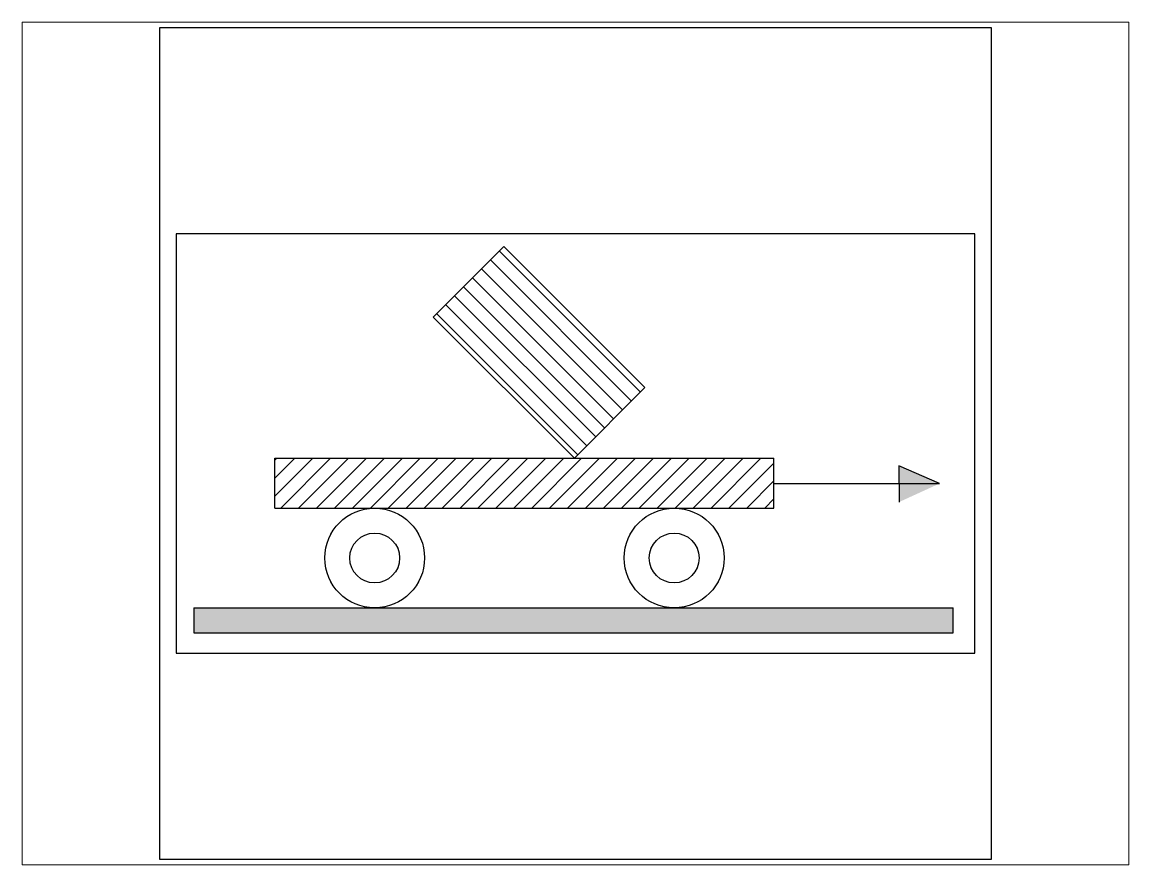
# Paper-space layout 'Layout1' of a CAD drawing. Header units: millimetres. Extents: x 27 to 240, y 20 to 183.
# The model-space entities are those that its viewports show. They can reach past a viewport. Long polylines and large blocks are cut down to what shows.
import ezdxf

# ---------------------------------------------------------------- set-up
doc = ezdxf.new("R2010")
doc.units = ezdxf.units.MM
doc.layers.get('0').update_dxf_attribs({"color": 2})
doc.layers.add('1', color=1, linetype='Continuous')
doc.layers.add('2', color=7, linetype='Continuous')

msp = doc.modelspace()

# ---------------------------------------------------------------- hatches: boundary and pattern name
at = {"layer": '2'}
h = msp.add_hatch(color=256, dxfattribs=at)
h.paths.add_polyline_path([(888.5, 473), (888.7, 451.3), (937.5, 451.8)])
h.paths.add_polyline_path([(888.7, 451.3), (889, 429.6), (937.5, 451.8)])
msp.add_hatch(color=256, dxfattribs=at).paths.add_polyline_path([(954.1, 272.3), (954.1, 302.3), (41.2, 302.3), (41.2, 272.3)])

# ---------------------------------------------------------------- linework, layer by layer
at = {"color": 2}
msp.add_lwpolyline([(0, 0), (1000, 0), (1000, 1000), (0, 1000)], close=True, dxfattribs=at)
at = {"layer": '1', "color": 1}
for p, q in [((980, 752.1), (20, 752.1)), ((20, 752.1), (20, 247.9)), ((980, 247.9), (980, 752.1)), ((20, 247.9), (980, 247.9))]:
    msp.add_line(p, q, dxfattribs=at)
at = {"layer": '2', "color": 2, "lineweight": 0}
for p, q in [((1000, 1000), (0, 1000)), ((0, 1000), (0, 0)), ((1000, 0), (1000, 1000)), ((0, 0), (1000, 0))]:
    msp.add_line(p, q, dxfattribs=at)
at = {"layer": '2'}
for p, q in [((328.8, 652), (413.7, 736.9)), ((583.4, 567.2), (413.7, 736.9)), ((567.4, 551.1), (397.7, 720.8)), ((578.1, 561.9), (408.4, 731.6)), ((556.6, 540.4), (386.9, 710.1)), ((545.8, 529.6), (376.1, 699.3)), ((535, 518.8), (365.3, 688.5)), ((513.5, 497.3), (343.8, 667)), ((524.3, 508), (354.6, 677.7)), ((498.6, 482.3), (328.8, 652)), ((502.7, 486.5), (333, 656.2)), ((498.6, 482.3), (583.4, 567.2)), ((138.6, 422.3), (138.6, 482.3)), ((138.6, 482.3), (738.6, 482.3)), ((138.6, 479.9), (141, 482.3)), ((138.6, 458.3), (162.5, 482.3)), ((138.6, 436.8), (184.1, 482.3)), ((145.7, 422.3), (205.7, 482.3)), ((167.2, 422.3), (227.2, 482.3)), ((188.8, 422.3), (248.8, 482.3)), ((210.3, 422.3), (270.3, 482.3)), ((231.9, 422.3), (291.9, 482.3)), ((253.4, 422.3), (313.4, 482.3)), ((275, 422.3), (335, 482.3)), ((296.5, 422.3), (356.5, 482.3)), ((318.1, 422.3), (378.1, 482.3)), ((339.6, 422.3), (399.6, 482.3)), ((361.2, 422.3), (421.2, 482.3)), ((382.7, 422.3), (442.7, 482.3)), ((404.3, 422.3), (464.3, 482.3)), ((425.8, 422.3), (485.8, 482.3)), ((447.4, 422.3), (507.4, 482.3)), ((468.9, 422.3), (528.9, 482.3)), ((490.5, 422.3), (550.5, 482.3)), ((512, 422.3), (572, 482.3)), ((533.6, 422.3), (593.6, 482.3)), ((555.2, 422.3), (615.2, 482.3)), ((576.7, 422.3), (636.7, 482.3)), ((598.3, 422.3), (658.3, 482.3)), ((619.8, 422.3), (679.8, 482.3)), ((641.4, 422.3), (701.4, 482.3)), ((662.9, 422.3), (722.9, 482.3)), ((738.6, 422.3), (738.6, 482.3)), ((684.5, 422.3), (738.6, 476.4)), ((888.5, 473), (889, 429.6)), ((937.5, 451.8), (888.5, 473)), ((706, 422.3), (738.6, 454.9)), ((738.6, 451.8), (937.5, 451.8)), ((727.6, 422.3), (738.6, 433.3)), ((138.6, 422.3), (738.6, 422.3)), ((41.2, 302.3), (954.1, 302.3)), ((41.2, 302.3), (41.2, 272.3)), ((954.1, 272.3), (954.1, 302.3)), ((41.2, 272.3), (954.1, 272.3))]:
    msp.add_line(p, q, dxfattribs=at)
at = {"layer": '2', "color": 7, "lineweight": 0}
for p, q in [((138.6, 422.3), (138.6, 482.3)), ((138.6, 482.3), (738.6, 482.3)), ((738.6, 482.3), (738.6, 422.3)), ((258.6, 422.3), (138.6, 422.3)), ((618.6, 422.3), (258.6, 422.3)), ((738.6, 422.3), (618.6, 422.3))]:
    msp.add_line(p, q, dxfattribs=at)
at = {"layer": '2'}
for centre, radius in [((258.6, 362.3), 60), ((618.6, 362.3), 60), ((258.6, 362.3), 30), ((618.6, 362.3), 30)]:
    msp.add_circle(centre, radius, dxfattribs=at)
at = {"layer": '2', "color": 7, "lineweight": 0}
for centre, radius, start, end in [((258.6, 362.3), 60, 90, 180), ((258.6, 362.3), 60, 0, 90), ((618.6, 362.3), 60, 90, 180), ((618.6, 362.3), 60, 0, 90), ((258.6, 362.3), 30, 0, 180), ((618.6, 362.3), 30, 0, 180), ((258.6, 362.3), 60, 180, 0), ((258.6, 362.3), 30, 180, 0), ((618.6, 362.3), 60, 180, 0), ((618.6, 362.3), 30, 180, 0)]:
    msp.add_arc(centre, radius, start, end, dxfattribs=at)

psp = doc.layouts.get("Layout1")

# ---------------------------------------------------------------- viewports
at = {"layer": '2'}
psp.add_viewport(center=(133.35, 101.6), size=(213.36, 162.56), view_center_point=(500, 500), view_height=1013.5747, dxfattribs=at)

doc.saveas('drawing.dxf')
